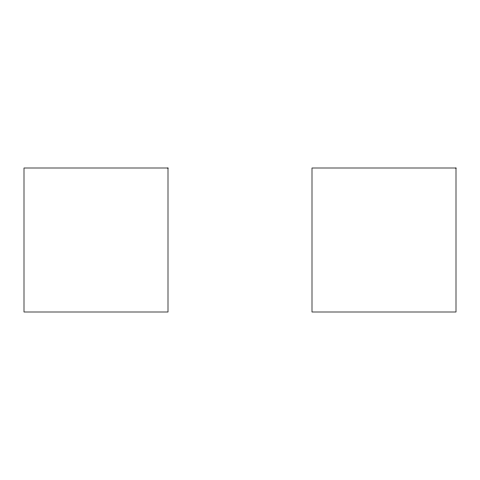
<?xml version="1.0" encoding="UTF-8"?>
<svg xmlns="http://www.w3.org/2000/svg" width="480" height="480" viewBox="0 0 480 480"><rect width="100%" height="100%" fill="white"/><g stroke="black" fill="none" stroke-linecap="round" stroke-linejoin="round"><path stroke-width="0.72" d="M168 168L24 168L24 312L168 312L168 168M456 168L312 168L312 312L456 312L456 168"/></g></svg>
